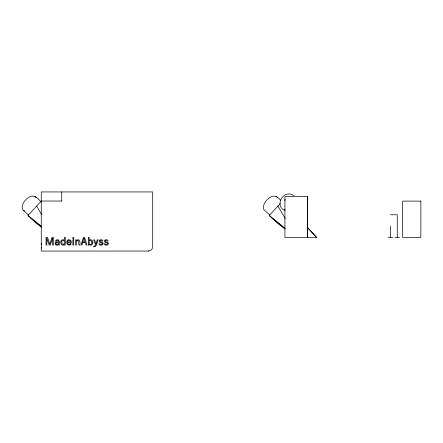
<?xml version="1.0" encoding="UTF-8"?>
<svg xmlns="http://www.w3.org/2000/svg" width="443" height="443" viewBox="0 0 443 443"><rect width="100%" height="100%" fill="white"/><g stroke="black" fill="none" stroke-linecap="round" stroke-linejoin="round"><path stroke-width="0.66" d="M284.932 209.146L284.976 209.91M41.265 244.796L41.299 244.32M41.265 243.8L41.299 243.379M285.048 199.062L284.932 200.773M41.492 227.226L36.647 223.527L27.981 215.497L41.265 201.033L57.186 201.033M284.921 228.87L277.916 223.527L269.25 215.497L280.247 203.564M148.156 251.065A4.546 4.546 0 0 0 152.702 246.518L152.702 191.935L41.265 191.935L41.265 251.065L148.599 251.043M57.629 201.033L61.776 201.078M390.433 214.755L397.255 214.755L397.255 237.498M307.049 226.977L316.701 237.498L284.921 237.498L284.932 196.565L307.641 196.565L307.641 237.498M388.157 237.498L392.708 237.498M394.979 237.498L399.531 237.498M280.851 200.701C276.98 195.103 272.423 194.715 267.71 199.106C265.263 201.487 263.064 204.744 263.463 208.315A9.098 5.25 -47.2 0 0 264.992 210.63L270.008 215.276M41.088 202.091C36.415 196.227 32.206 193.674 26.442 199.106C23.994 201.487 21.796 204.744 22.194 208.315A9.098 5.25 -47.2 0 0 24.603 210.995M272.024 218.061L284.938 228.427M30.755 218.061L41.515 226.7M269.25 215.497L285.12 228.438M27.981 215.497L41.21 226.284M23.723 210.63L28.74 215.276M276.332 196.515L277.318 197.462M35.063 196.515L36.049 197.462M307.243 227.409L316.701 237.498M277.966 206.089L285.203 218.537M36.697 206.089L41.52 214.39M390.433 226.129L390.433 237.498M307.331 196.565L307.331 237.498M61.732 191.935L61.743 201.044M41.299 248.124A6.822 6.822 0 0 1 41.393 247.46M284.805 210.419A8.771 7.575 -55.8 0 1 281.455 198.375A8.771 7.575 -55.8 0 1 293.87 195.895M52.562 238.19L52.54 245.079L53.398 245.079L53.398 237.459L51.909 237.459L49.815 244.27L47.578 237.459L46.066 237.459L46.066 245.079L46.875 245.079L46.858 238.19L49.129 245.079L50.28 245.079L52.562 238.19M60.874 241.778C60.065 243.899 62.889 246.651 64.429 244.303L64.429 245.079L65.248 245.079L65.248 237.326L64.412 237.326L64.412 240.571C63.432 238.816 60.802 239.929 60.874 241.778M92.748 242.432C93.202 244.481 90.278 246.413 89.115 244.237L88.96 245.079L88.34 245.079L88.34 237.326L89.176 237.326L89.176 240.604C90.405 238.511 93.202 240.394 92.748 242.432M66.849 241.823C65.841 244.608 70.166 246.723 71.29 243.755L70.515 243.495C70.055 245.444 67.175 244.37 67.618 242.559C76.013 244.913 68.1 235.654 66.849 241.823M103.069 243.633C102.992 245.677 99.503 245.715 98.933 243.921L99.753 243.628L100.234 244.342L101.054 244.58L102.195 244.038L102.001 243.08L99.404 242.016C97.931 239.707 102.372 238.677 102.937 240.942L102.128 241.202L100.987 240.294L100.157 240.527L99.908 241.047L100.162 241.645L102.748 242.686L103.069 243.633M108.308 243.633C108.236 245.677 104.742 245.715 104.177 243.921L104.991 243.628L105.473 244.342L106.298 244.58L107.433 244.038L107.239 243.08L104.642 242.016C103.169 239.707 107.61 238.677 108.181 240.942L107.372 241.202L106.226 240.294L105.395 240.527L105.152 241.047L105.401 241.645L107.987 242.686L108.308 243.633M61.776 241.607L61.948 243.755L63.105 244.525L64.412 243.539L64.412 241.385C64.002 240.006 61.898 240.106 61.776 241.607M91.889 242.443C92.343 244.209 89.874 245.416 89.176 243.55L89.176 241.385L90.134 240.438L91.452 240.826L91.889 242.443M55.203 243.019C54.345 245.178 57.618 245.976 58.526 244.237L58.642 245.079L59.406 245.079C60.497 242.022 58.205 237.027 55.292 241.058L56.089 241.308L56.543 240.555L57.856 240.361L58.415 240.909L58.487 241.762L56.073 242.149L55.203 243.019M55.984 243.224L55.99 244.038C56.582 245.062 58.094 244.431 58.487 243.528L58.487 242.343L56.538 242.664L55.984 243.224M67.768 241.324L67.641 241.956L70.503 241.956C70.714 240.278 68.205 239.674 67.768 241.324M83.915 238.151L82.83 241.956L85.178 241.956L83.915 238.151M96.341 242.775L95.865 244.087L94.575 239.796L93.672 239.796L95.5 244.979L94.946 246.015L93.672 246.219L93.728 246.912C97.277 247.233 96.679 241.762 98.113 239.796L97.255 239.796L96.341 242.775M82.658 242.659L81.894 245.079L81.014 245.079L83.461 237.459L84.602 237.459L87.049 245.079L86.114 245.079L85.377 242.659L82.658 242.659M76.833 241.003L76.462 241.463L76.462 245.079L75.62 245.079L75.62 239.796L76.429 239.796L76.429 240.754C79.458 237.382 80.748 242.581 79.746 245.079L78.887 245.079L78.666 240.682L77.603 240.477L76.833 241.003M420.85 201.111L402.654 201.111L402.654 237.498L420.85 237.498L420.85 201.111M73.815 237.758L72.779 237.758L72.779 238.783L73.815 238.783L73.815 237.758M73.721 239.796L72.868 239.796L72.868 245.079L73.721 245.079L73.721 239.796"/></g></svg>
